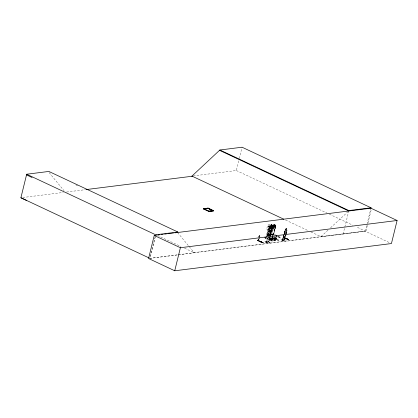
<?xml version="1.0" encoding="UTF-8"?>
<svg xmlns="http://www.w3.org/2000/svg" width="418" height="418" viewBox="0 0 418 418"><rect width="100%" height="100%" fill="white"/><g stroke="black" fill="none" stroke-linecap="round" stroke-linejoin="round"><path stroke-width="0.31" stroke-dasharray="2.09 1.57" d="M272.849 235.062C271.695 235.172 272.818 232.298 275.64 235.203L272.761 233.928L272.63 234.488M272.593 235.026L272.886 233.913M268.016 236.499L268.037 235.433M272.128 226.159L270.869 230.36L269.056 230.569L269.824 226.425L270.712 225.945M275.128 225.391L275.614 225.307L275.781 225.699L274.527 229.9L272.714 230.109L272.761 229.027M284.088 234.482L285.165 229.931M258.016 239.864L258.434 239.885L258.235 240.481M258.204 239.827L258.141 240.632L258.789 240.549L257.65 240.084L258.157 240.319M258.387 240L258.115 239.718M258.016 239.838L258.178 239.901M283.885 236.645C283.195 236.844 284.292 236.212 283.582 237.293L288.655 239.598M283.759 236.588L283.78 237.111L283.132 237.189L283.148 236.875L282.97 237.377L288.086 239.723L288.744 239.629M283.759 236.713L284.428 237.016L284.329 237.419L283.561 237.518L283.717 237.111L283.148 236.875M269.244 234.906L269.098 235.689M268.973 235.574L269.218 234.561L269.526 234.707L269.286 235.668C268.168 235.585 269.96 232.831 268.79 235.543L269.129 235.684L269.187 234.697M272.771 234.289L272.964 234.221M272.755 235.229L273.043 234.273M286.231 238.553L286.68 238.521L286.152 238.396M259.824 235.203L259.646 236.149A0.826 0.465 -64.8 0 1 259.735 236.787M285.363 231.927L285.144 232.946A0.826 0.465 -64.8 0 1 285.238 233.578A0.826 0.465 -64.8 0 0 285.107 232.93L285.301 231.838M258.105 240.392L258.439 238.6M283.608 237.184L283.942 235.397M269.856 235.083L272.327 225.835L270.08 235.057L269.741 235.031L269.908 234.294L270.279 234.326M272.327 225.835L269.965 235L267.645 235.318L267.854 234.555L268.246 234.592L267.834 234.55L268.225 234.587M275.755 225.406L273.398 234.571L273.748 234.623L273.936 233.866L273.565 233.834L273.356 234.602L273.957 233.871L273.769 234.639L271.46 234.932L273.607 225.631L275.985 225.375L273.513 234.623L275.985 225.375M275.864 225.323L273.623 234.54L271.303 234.859M155.214 236.651L149.89 258.329L365.285 231.274L390.276 243.004M155.308 236.75L149.999 258.381L177.577 254.875M193.262 175.931L236.337 170.518L239.122 159.185M239.279 158.553L242.064 147.22M258.204 240.486L263.324 242.733L262.478 242.931L257.467 240.58L257.707 240.073M258.648 237.272A0.826 0.465 -64.8 0 1 259.092 236.196L259.416 235.188M258.282 240.313L257.629 240.392L262.624 242.91L263.361 242.816L258.068 240.371L258.24 239.666L258.058 240.721L258.831 240.622L258.925 240.225L257.969 239.728L257.838 240.366M258.685 237.288A0.826 0.465 -64.8 0 1 259.129 236.217L259.369 235.287M260.947 241.667C262.567 241.745 259.562 242.163 261.537 241.808M261.987 242.017L261.198 242.194L261.987 242.017C263.528 242.503 260.404 242.44 262.499 242.257M262.838 242.414L262.044 242.592L263.345 242.654M270.07 224.701L267.703 224.962L266.569 229.576L268.936 229.31L270.012 224.67L268.936 229.31M264.871 237.717L265.952 237.764M265.022 237.785L266.668 237.764M268.586 226.049L268.873 226.143L268.612 225.955M268.873 226.472L269.448 226.744L268.649 226.499L268.795 225.898L269.594 226.143L268.795 225.898L265.994 237.461M267.635 242.983L264.866 241.682L267.745 242.957M266.182 237.434L269.02 225.872M266.224 238.349C266.182 238.835 265.487 237.565 264.631 237.617M266.679 237.105L269.37 226.169M267.17 235.867L269.558 226.159M267.687 235.313L269.95 226.091L272.212 225.783M267.645 235.318L270.294 226.117L267.557 237.393M268.011 235.444L269.093 231.948M267.405 238.004L266.323 242.315L268.706 242.074L272.677 225.412L273.252 225.683L270.827 235.407M268.314 235.564L268.915 233.108L266.418 242.356L266.663 241.944M266.48 242.362L267.614 237.978M268.215 235.522L268.915 233.108M266.658 242.346L267.708 238.025M270.681 225.929L270.958 224.795L271.716 224.701L271.434 225.887M270.989 224.811L270.728 225.976L270.227 226.389M269.892 230.767L269.615 231.901L269.892 230.767L270.65 230.673L269.876 230.788M270.227 229.116L271.36 224.503L273.727 224.241L272.593 228.85L270.284 229.142L271.36 224.503M270.195 242.659L267.342 241.202L270.106 242.67M271.684 224.743L271.167 228.322L270.566 229.278L269.861 229.367L269.704 228.51M269.255 235.668L269.526 234.707M268.555 238.84L272.358 240.653L272.212 241.228L268.387 239.509L268.555 238.84L271.068 238.568L268.539 238.95M270.305 231.833L270.587 230.699L270.07 234.284L269.469 235.235L268.764 235.324L268.607 234.467L269.129 232.345L269.6 231.922M268.633 238.877L268.387 239.509M269.887 234.289L269.856 235.13L270.044 234.362M269.051 238.009L267.813 237.612M269.955 235.026L270.143 234.258M272.27 225.495L273.252 225.683M268.727 242.085L270.969 232.847L268.377 242.053L272.677 225.412M268.696 242.079L268.633 241.771M269.082 237.513L269.882 237.889L269.704 238.098M270.336 236.645L273.027 225.71L272.672 225.448M271.46 234.932L273.947 225.657M270.697 239.221L270.843 238.647L274.668 240.366C274.642 242.675 265.843 235.971 274.521 240.94M270.827 239.206L270.995 238.532M270.127 242.518L267.321 241.364M273.879 225.929L274.616 224.335L275.373 224.241L275.091 225.427M274.386 225.516L274.663 224.382M271.339 240.287L272.426 235.867M271.47 240.277L272.557 235.851M272.27 237.194L271.496 240.36L272.703 235.841M271.726 240.245L272.813 235.825M272.912 235.209L273.184 234.247L272.839 234.106M272.834 235.898L271.883 240.308L271.622 240.256M271.857 240.308L272.964 235.893M271.454 237.163L272.787 237.711L271.904 237.163M275.034 228.74L275.781 225.699M273.957 233.871L273.769 234.639M276.126 239.592L273.947 239.869L274.088 239.289L276.267 239.018L276.126 239.592L274.354 238.762L274.495 238.187C275.922 238.14 281.398 241.902 276.282 239.666L274.098 239.937L274.239 239.362L276.423 239.091L276.282 239.666M274.506 238.197L274.37 238.746L278.179 240.481M272.196 238.49L274.725 238.108L274.354 238.762M274.396 240.956L274.668 240.366L270.848 238.657M274.997 239.827L276.084 235.407M276.214 235.391L275.279 239.885M275.253 239.796L276.34 235.376L275.258 239.88M275.41 239.864L276.47 235.36M275.514 239.848L276.601 235.428L275.405 239.859M274.725 238.108L272.186 238.474C273.9 238.103 276.241 241.531 276.011 240.193L272.212 238.38L274.647 238.072M276.93 237.988L276.664 238.579L276.93 237.988L274.171 236.713M278.2 239.932L278.064 240.481L278.32 239.906L274.61 238.187M280.321 238.119C281.455 237.382 277.97 238.239 277.019 236.572M284.773 240.052L282.385 240.282L282.834 239.979M282.427 240.282L284.851 230.391M284.778 231.112L282.511 240.345L284.235 234.164M284.893 231.044L282.714 240.319M284.381 233.547L285.98 228.782M284.632 233.009L284.59 232.993A0.826 0.465 -64.8 0 0 284.146 234.07A0.826 0.465 -64.8 0 1 284.632 233.009L285.186 231.765M285.672 229.905L285.933 228.735L286.722 228.651L286.414 229.775M283.493 239.352L286.267 240.643M283.132 237.189L284.292 237.346L284.371 237.027M286.691 228.636L286.142 232.262L285.541 233.218L284.836 233.307L284.679 232.445M285.98 233.887L284.444 240.036C285.4 240.11 284.151 239.284 284.606 240.084L287.098 230.099L286.926 229.707L285.165 229.968M286.131 233.27L286.947 230.783L286.435 233.291M284.543 240.084L285.776 235.162M285.928 234.545L287.067 230.083M284.778 240.057L286.283 233.902M287.041 238.6C286.351 239.007 287.584 238.412 286.137 238.459M287.49 238.814L286.701 238.991L287.49 238.814C289.031 239.295 285.907 239.237 287.997 239.054M288.336 239.211L287.547 239.389L288.843 239.451M343.1 234.059L348.764 211.001M365.285 231.274L370.944 208.216M367.37 225.37L366.001 230.929L320.967 236.656L328.156 230.02M367.976 222.898L371.315 209.303M284.412 235.914L284.12 237.121L284.789 234.738M269.772 236.316L270.253 235.146M285.839 234.299L286.32 233.124M265.012 241.51L267.792 242.801M280.927 239.681C283.185 239.577 286.079 242.67 280.933 239.66M283.817 240.94L280.943 239.655M272.975 234.305L272.682 234.127L273.184 234.247M270.221 226.007L269.824 226.425M273.879 225.584L273.482 225.966L274.37 225.485M257.697 240.507L258.711 240.298M282.986 237.377L284.214 237.095M283.117 237.356L288.127 239.707M287.976 239.728L288.864 239.613L283.571 237.137L283.55 236.51M330.549 227.81L348.283 211.445M258.063 239.848L258.282 239.686M268.46 241.719L268.79 241.74M284.888 239.723L284.553 239.697M178.22 254.792L194.255 252.754L177.687 232.68M22.828 197.526L63.337 192.437M66.561 192.029L85.35 189.667M271.47 225.851L272.102 225.866M272.531 226.023L273.106 226.284L272.531 226.013M269.087 230.527L270.827 230.308L271.956 225.767L269.741 235.031L270.112 235.099L267.802 235.391M272.74 230.067L274.485 229.848M285.949 228.766L286.685 228.693M269.093 231.985L270.89 231.739L271.031 232.115L270.89 231.739M287.041 230.83L286.738 230.809M271.491 234.09L271.883 234.127M269.056 234.582L269.364 234.728M268.481 237.445L270.174 237.236M270.89 237.236L268.633 237.518L269.714 238.088M266.214 238.364L264.51 237.623M271.068 238.568L268.534 238.934L272.343 240.669L272.212 241.228M257.953 240.47L258.726 240.376M283.456 237.267L284.224 237.173M261.031 241.567L260.242 241.745L261.01 241.646M286.529 238.364C284.611 238.526 286.978 238.521 286.246 238.432M268.434 241.818L266.501 242.022M284.506 239.796L282.573 240.005M268.528 241.86L266.637 242.043M284.601 239.843L282.709 240.021M193.952 252.613L365.332 231.081L356.397 226.885M261.067 241.771L260.801 241.714M260.874 241.651L261.025 241.625M236.337 170.518L326.97 213.07M329.327 214.173L352.865 225.229M285.546 220.025L308.568 230.835M310.929 231.943L321.27 236.797M273.727 224.241L272.593 228.85M270.294 226.117L268.058 235.36M283.467 236.52L284.428 237.016M283.78 237.111L284.292 237.346M283.049 237.278L288.242 239.702M270.969 232.847L270.76 232.873M277.839 236.238L280.588 237.529L277.709 236.254M272.74 234.477L274.391 235.25M277.693 236.802L280.447 238.103M272.62 234.503L273.733 235.005M269.218 234.388L271.966 235.679M269.103 234.388L271.862 235.695M274.056 236.713L276.81 238.02M269.082 234.937L270.733 235.71L268.962 234.963M272.933 236.745L276.784 238.553M272.813 236.771L276.789 238.563M271.726 237.205L272.787 237.711M275.87 240.773L272.045 239.049L275.755 240.773M268.069 237.664L269.129 238.171M264.589 237.79L266.177 238.542L264.463 237.816M259.646 236.149L259.604 236.133A0.826 0.465 -64.8 0 1 259.536 237.158A0.826 0.465 -64.8 0 0 259.672 236.985M264.86 241.693L267.755 242.989M263.361 242.816L258.355 240.465M257.551 240.481L262.708 242.816M257.535 240.528L262.645 242.915M75.851 184.866L77.623 185.696M157.351 235.428L180.963 246.516M184.505 248.177L194.255 252.754M275.06 225.417L275.347 225.746L274.224 228.818L273.518 228.907L273.362 228.05M49.115 172.618L64.022 190.686M288.843 239.624L283.853 237.262M275.614 225.307L275.755 225.715M271.632 226.237L270.838 227.591L271 228.881L270.618 227.862L269.694 229.043L270.524 227.638L270.362 226.394L271.308 226.253L270.791 228.369L270.085 228.458L270.603 226.342L270.754 227.35L271.632 226.237M275.29 225.777L274.495 227.131L274.657 228.421L274.271 227.402L273.351 228.583L274.182 227.178L274.02 225.934L274.412 226.896L275.29 225.777M271.057 225.004L270.963 225.38L271.418 225.323L271.512 224.947L271.057 225.004M269.505 232.298L268.988 234.42L269.694 234.331L270.216 232.209L269.505 232.298M269.96 230.961L269.866 231.337L270.321 231.279L270.415 230.903L269.96 230.961M270.43 239.749L270.289 240.324L272.468 240.052L272.614 239.477L270.43 239.749M270.587 239.822L270.441 240.397L272.625 240.125L272.766 239.551L270.587 239.822M274.26 225.882L273.738 228.003L274.448 227.914L274.966 225.793L274.26 225.882M274.71 224.544L274.621 224.921L275.075 224.863L275.164 224.487L274.71 224.544M285.578 230.281L285.055 232.398L285.766 232.309L286.283 230.193L285.578 230.281M286.027 228.939L285.933 229.32L286.387 229.263L286.482 228.886L286.027 228.939M259.416 237.33L258.617 240.324L259.453 237.346M269.746 234.869L267.948 235.094L269.746 234.869M273.403 234.409L271.606 234.634L273.403 234.409"/><path stroke-width="0.63" d="M26.48 200.405L20.9 197.766L26.684 174.228L48.864 171.443L177.854 232.006L177.687 232.68L177.384 232.533L370.944 208.216L397.1 220.495L391.436 243.553L174.734 270.78L148.578 258.502L154.242 235.444L156.813 235.12M174.734 270.78L180.393 247.722L397.1 220.495M203.425 208.843L208.091 208.07L213.588 210.865L208.969 211.445L203.425 208.843L208.044 208.263L213.588 210.865M203.707 208.895L208.117 208.159L213.305 210.808L208.943 211.356L203.707 208.895L208.07 208.352L213.305 210.808M283.775 219.194L191.946 176.093L219.878 150.005L242.064 147.22L371.053 207.783L370.944 208.216M208.969 211.445L208.99 211.163L213.352 210.615M371.053 207.783L348.868 210.567L348.764 211.001L219.774 150.438M85.998 189.589L192.275 176.234L191.977 176.093M213.635 210.672L209.016 211.252L203.472 208.65M177.854 232.006L155.674 234.791L26.684 174.228M158.098 234.958L160.026 234.717M161.311 234.555L163.245 234.31M164.53 234.153L166.458 233.908M167.743 233.746L173.527 233.019M174.813 232.857L176.741 232.617M219.878 150.005L348.868 210.567M154.242 235.444L180.393 247.722M20.9 197.766L149.299 258.052M26.517 174.902L32.097 177.54"/></g></svg>
